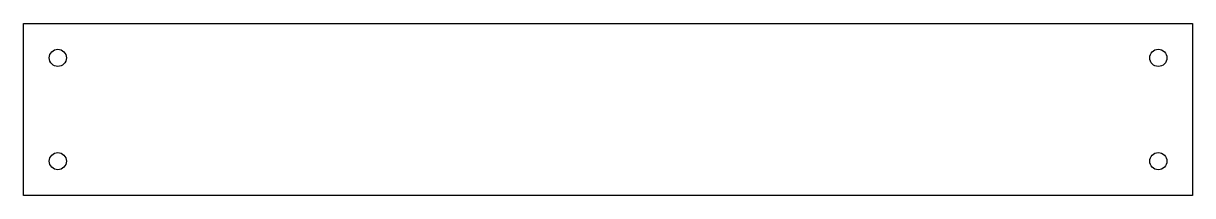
# Model space of a CAD drawing. Header units: millimetres. Extents: x 2809 to 2911, y 1835 to 1850.
import ezdxf

# ---------------------------------------------------------------- set-up
doc = ezdxf.new("R2010")
doc.units = ezdxf.units.MM

msp = doc.modelspace()

# ---------------------------------------------------------------- linework, layer by layer
for p, q in [((2808.74, 1834.59), (2808.74, 1849.59)), ((2808.74, 1849.59), (2898.74, 1849.59)), ((2898.74, 1849.59), (2900.74, 1849.59)), ((2900.74, 1849.59), (2910.74, 1849.59)), ((2910.74, 1849.59), (2910.74, 1834.59)), ((2910.74, 1834.59), (2808.74, 1834.59))]:
    msp.add_line(p, q)
for centre in [(2811.74, 1846.59), (2907.74, 1846.59), (2811.74, 1837.59), (2907.74, 1837.59)]:
    msp.add_circle(centre, 0.75)

doc.saveas('drawing.dxf')
